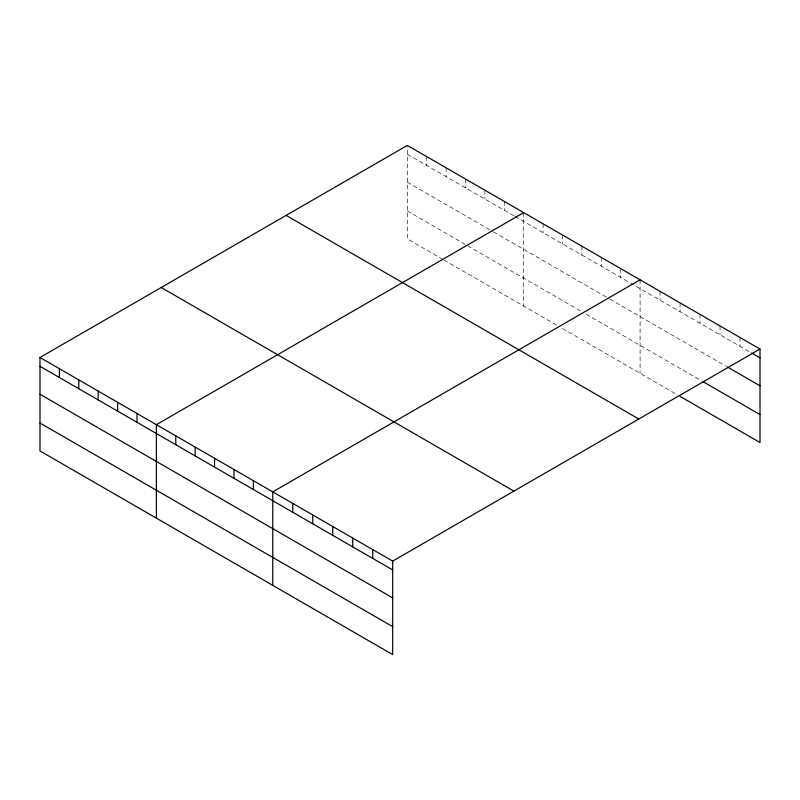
<?xml version="1.0" encoding="UTF-8"?>
<svg xmlns="http://www.w3.org/2000/svg" width="800" height="800" viewBox="0 0 800 800"><rect width="100%" height="100%" fill="white"/><g stroke="black" fill="none" stroke-linecap="round" stroke-linejoin="round"><path stroke-width="0.6" stroke-dasharray="4 3" d="M442.88 259.42L407.32 238.89L407.32 145.42M407.32 154.25L514 215.84M515.08 216.46L750.53 352.4M407.32 182.18L492.45 231.33M493.53 231.95L608.84 298.53M609.91 299.15L726.34 366.37M407.32 210.96L465.51 244.56M467.66 245.8L581.89 311.75M586.2 314.24L702.15 381.18M443.96 260.04L557.11 325.37M562.5 328.48L677.95 395.14M740.01 337.5L740.01 346.33M720.03 325.96L720.03 334.79M700.04 314.43L700.04 323.25M680.06 302.89L680.06 311.71M660.07 291.35L660.07 300.17M640.09 279.81L640.09 373.28M620.69 268.61L620.69 277.44M601.29 257.41L601.29 266.24M581.89 246.21L581.89 255.04M562.5 235.01L562.5 243.84M543.1 223.82L543.1 232.64M523.7 212.62L523.7 306.09M504.3 201.42L504.3 210.24M484.91 190.22L484.91 199.04M465.51 179.02L465.51 187.84M446.11 167.82L446.11 176.65M426.71 156.62L426.71 165.45"/><path stroke-width="1.2" d="M760 349.04L407.32 145.42L40 357.49L40 450.96L392.68 654.58L392.68 561.11L760 349.04L760 442.51L680.06 396.36M523.7 212.62L156.39 424.68L156.39 518.15M640.09 279.81L272.77 491.88L272.77 585.35M751.59 353.01L760 357.87M727.39 366.97L760 385.8M703.2 381.78L760 414.58M286.1 215.4L638.79 419.02M161.21 287.51L513.9 491.13M40 357.49L392.68 561.11M40 366.31L392.68 569.94M40 394.25L392.68 597.87M40 423.03L392.68 626.65M372.7 549.57L372.7 558.4M352.71 538.03L352.71 546.86M332.73 526.49L332.73 535.32M312.74 514.96L312.74 523.78M292.76 503.42L292.76 512.24M253.37 480.68L253.37 489.51M233.98 469.48L233.98 478.31M214.58 458.28L214.58 467.11M195.18 447.08L195.18 455.91M175.78 435.88L175.78 444.71M136.99 413.48L136.99 422.31M117.59 402.29L117.59 411.11M98.19 391.09L98.19 399.91M78.8 379.89L78.8 388.71M59.4 368.69L59.4 377.51"/></g></svg>
